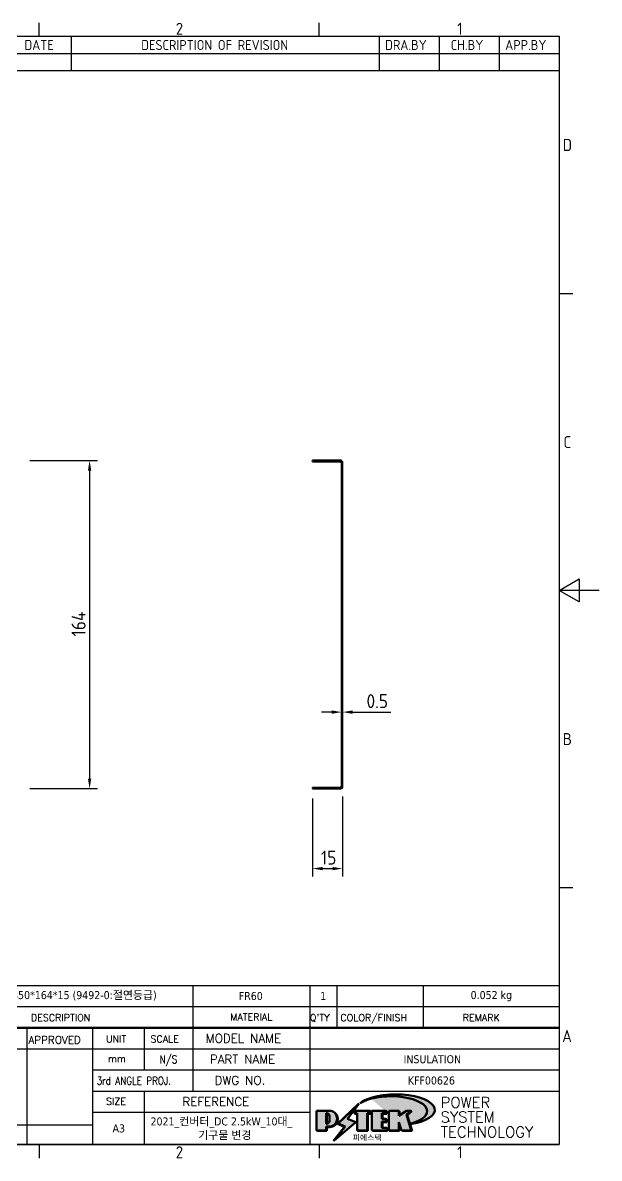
# Model space of a CAD drawing. Header units: millimetres. Extents: x 0 to 840, y 0 to 594.
# Drawn here: x 552 to 840, y 13 to 581 of the extents above; entities that cross this region are included whole.
import ezdxf
from ezdxf.enums import TextEntityAlignment as Align

# ---------------------------------------------------------------- set-up
doc = ezdxf.new("R2010")
doc.units = ezdxf.units.MM
doc.header["$LTSCALE"] = 2
doc.layers.get('0').update_dxf_attribs({"color": 3, "lineweight": 25})
for name, color, linetype, lineweight in [('가시적인 것(ISO)', 3, 'Continuous', 40), ('경계(ISO)', 7, 'Continuous', 25), ('기호(ISO)', 5, 'Continuous', 25), ('제목(ISO)', 5, 'Continuous', 50), ('치수(ISO)', 2, 'Continuous', 25), ('해치(ISO)', 7, 'Continuous', 18)]:
    doc.layers.add(name, color=color, linetype=linetype, lineweight=lineweight)
doc.styles.add('HAN_291', font='')
doc.styles.add('HAN_370', font='', dxfattribs={"width": 2})
doc.styles.add('ISO Proportiona M2B', font='isocp.shx')
doc.styles.add('RC_284', font='ROMANC.shx')
doc.styles.add('RC_287', font='ROMANC.shx')
doc.styles.add('RC_292', font='ROMANC.shx')
doc.styles.add('ROMANT_294', font='romant.shx')
doc.styles.add('문자 텍스트_M2B', font='isocp.shx')
doc.styles.add('치수 텍스트_PSTEK_POSCO', font='isocp.shx')
doc.styles.add('텍스트 스타일198', font='tahoma.ttf')
doc.styles.add('텍스트 스타일333', font='ROMANC.shx', dxfattribs={"width": 0.800000011920929})
doc.styles.get('HAN_291').set_extended_font_data('GulimChe')
doc.styles.get('HAN_370').set_extended_font_data('GulimChe')
doc.dimstyles.new('치수_PSTEK_POSCO', dxfattribs={"dimscale": 2, "dimtxt": 3.5, "dimasz": 2.5, "dimexe": 2, "dimexo": 2.5, "dimgap": 1, "dimtad": 1, "dimrnd": 1e-08, "dimdsep": 46, "dimtxsty": '치수 텍스트_PSTEK_POSCO', "dimcen": 0.09, "dimdle": 10, "dimclrd": 7, "dimclre": 7, "dimclrt": 2, "dimadec": 1, "dimazin": 2, "dimtfac": 1, "dimtmove": 0, "dimatfit": 3, "dimfxl": 0, "dimtolj": 1, "dimlwd": -1, "dimlwe": -1, "dimarcsym": 0})

# ---------------------------------------------------------------- blocks, each defined once
blk = doc.blocks.new('경계 Default Border')
at = {"layer": '경계(ISO)'}
for p, q in [((280, 287.0000076293945), (280, 290.4000091552734)), ((350, 287.0000076293945), (350, 290.4000091552734)), ((410, 222.7499961853027), (413.4000015258789, 222.7499961853027)), ((410, 74.25000190734863), (413.4000015258789, 74.25000190734863)), ((280, 10), (280, 6.599999666213989)), ((350, 10), (350, 6.599999666213989))]:
    blk.add_line(p, q, dxfattribs=at)
at = {"layer": '경계(ISO)', "flags": 128}
for points in [[(10, 10), (10, 287.0000076293945), (410, 287.0000076293945), (410, 10), (10, 10)], [(420, 148.5000038146973), (410, 148.5000038146973), (415, 151.3867473602295), (415, 145.6132507324219), (410, 148.5000038146973)]]:
    blk.add_lwpolyline(points, dxfattribs=at)
at = {"layer": '경계(ISO)', "color": 2, "char_height": 3.00000011920929, "attachment_point": 7, "style": '문자 텍스트_M2B'}
for s, insert in [('2', (314.127739416884, 287.3713945155963)), ('1', (384.4860661041481, 287.4)), ('D', (410.878270202895, 258.3463944559917)), ('C', (411.0445395201643, 184.0963944559917)), ('B', (410.878270202895, 109.8463944559917)), ('A', (410.7144008173592, 35.61784856929444)), ('2', (314.127739416884, 6.57139439638704)), ('1', (384.4860661041481, 6.59999988079071))]:
    blk.add_mtext(s, dxfattribs=dict(at, insert=insert))
blk = doc.blocks.new('제목 블록 PSTEK')
h = blk.add_hatch(color=1)
edge = h.paths.add_edge_path(flags=0)
edge.add_line((314.2242174273352, 19.60711530335299), (314.2242174273352, 17.00126995915134))
edge.add_line((314.2242174273352, 17.00126995915134), (314.3485873187598, 17.00126995915134))
edge.add_arc((314.3485873187598, 17.6527312952023), 0.6514613360509371, 270, 360)
edge.add_line((315.0000486548106, 17.6527312952023), (315.0000486548106, 18.95565396730211))
edge.add_arc((314.3485873187598, 18.95565396730212), 0.6514613360508712, 0, 90)
edge.add_line((314.3485873187598, 19.60711530335299), (314.2242174273352, 19.60711530335299))
edge = h.paths.add_edge_path()
edge.add_arc((314.9847713324306, 18.28938669179658), 1.969189947606664, 269.9999999999959, 450)
edge.add_line((314.9847713324306, 20.25857663940318), (311.7664314776902, 20.25857663940324))
edge.add_line((311.7664314776902, 20.25857663940324), (311.7664314776902, 15.3430047401139))
edge.add_line((311.7664314776902, 15.3430047401139), (314.2242174273352, 15.3430047401139))
edge.add_line((314.2242174273352, 15.3430047401139), (314.2242174273352, 16.32019674418991))
edge.add_line((314.2242174273352, 16.32019674418991), (314.9847713324307, 16.32019674418991))
for color, points in [(252, [(317.2195697678507, 17.0593801673321), (322.0326348870767, 21.62682475217465), (322.2781991042243, 21.94392121864296), (317.0471853425802, 16.97985676345368), (318.7512090904202, 16.1899260703855), (316.0018030350395, 12.71868385740789), (316.3356552234328, 13.00206718743325), (318.9235935156908, 16.2694494742633)]), (5, [(321.6183518841322, 17.4193704504104), (319.5281351041078, 18.24969419629727), (322.4505835294948, 22.02344462252142), (317.2195697678507, 17.0593801673321), (318.9235935156908, 16.2694494742633), (316.1741874603099, 12.79820726128571)]), (1, [(324.4839107253602, 19.60711530335299), (325.2419748254881, 19.60711530335299), (325.2419748254881, 20.25857663940324), (321.2266040451076, 20.25857663940324), (321.2266040451076, 19.60711530335299), (321.9846681452406, 19.60711530335299), (321.9846681452406, 15.3430047401139), (324.4839107253602, 15.3430047401139)]), (252, [(324.6615819988275, 19.45905590879572), (325.4196460989604, 19.45905590879572), (325.4196460989604, 20.11051724484596), (325.2419748254881, 20.11051724484596), (325.2419748254881, 19.60711530335299), (324.4839107253602, 19.60711530335299), (324.4839107253602, 15.3430047401139), (322.1623394187076, 15.3430047401139), (322.1623394187076, 15.19494534555726), (324.6615819988275, 15.19494534555726)]), (1, [(329.2277337269622, 20.25857663940324), (325.65654113025, 20.25857663940324), (325.65654113025, 15.3430047401139), (329.3580259941756, 15.3430047401139), (329.3580259941756, 15.9944660761648), (328.1137701654877, 15.9944660761648), (328.1137701654877, 17.56360607323003), (329.2277337269622, 17.56360607323003), (329.2277337269622, 18.25543873810179), (328.1137701654877, 18.25543873810179), (328.1137701654877, 19.60711530335299), (329.2277337269622, 19.60711530335299)]), (252, [(328.2914414389548, 19.45905590879572), (329.4054050004294, 19.45905590879572), (329.4054050004294, 20.11051724484596), (329.2277337269622, 20.11051724484596), (329.2277337269622, 19.60711530335299), (328.1137701654877, 19.60711530335299), (328.1137701654877, 18.25543873810179), (328.2914414389548, 18.25543873810179)]), (1, [(332.3312149849806, 20.25857663940324), (329.8592894925411, 20.25857663940324), (329.8592894925411, 15.3430047401139), (332.3312149849806, 15.3430047401139), (332.3312149849806, 17.4318630164523), (333.0701931098801, 15.3430047401139), (335.4855464857051, 15.3430047401139), (334.2514536401189, 19.30614745124769), (335.4379594596742, 20.25857663940324), (334.3071782107978, 20.25857663940324), (332.3312149849806, 18.99741471888304)]), (252, [(332.5088862584528, 20.1105172448466), (332.3312149849806, 20.1105172448466), (332.3312149849806, 18.99741471888368), (332.5088862584528, 19.11081371413894)]), (252, [(335.6156307331414, 20.11051724484596), (335.2535118015555, 20.11051724484596), (334.2514536401189, 19.30614745124769), (335.4855464857051, 15.3430047401139), (333.1954852176545, 15.3430047401139), (333.2478643833523, 15.19494534555726), (335.6632177591723, 15.19494534555726), (334.4291249135862, 19.15808805669106)]), (252, [(321.9846681452406, 19.60711530335299), (321.4042753185749, 19.60711530335299), (321.4042753185749, 19.45905590879572), (321.9846681452406, 19.45905590879572)]), (252, [(328.2914414389548, 17.41554667867274), (329.4054050004294, 17.41554667867274), (329.4054050004294, 18.10737934354514), (329.2277337269622, 18.10737934354514), (329.2277337269622, 17.56360607323003), (328.1137701654877, 17.56360607323003), (328.1137701654877, 15.9944660761648), (328.2914414389548, 15.9944660761648)]), (252, [(332.5088862584528, 16.92964231796647), (332.3312149849806, 17.43186301645164), (332.3312149849806, 15.3430047401139), (330.0369607660135, 15.3430047401139), (330.0369607660135, 15.19494534555726), (332.5088862584528, 15.19494534555726)]), (252, [(329.5356972676428, 15.8464066816075), (329.3580259941756, 15.8464066816075), (329.3580259941756, 15.3430047401139), (325.8342124037171, 15.3430047401139), (325.8342124037171, 15.19494534555726), (329.5356972676428, 15.19494534555726)])]:
    blk.add_hatch(color=color).paths.add_polyline_path(points)
h = blk.add_hatch(color=252)
edge = h.paths.add_edge_path()
edge.add_arc((314.9847713324309, 18.28938669179657), 1.969189947606666, 270, 406.8278729790604)
edge.add_arc((315.1624426058984, 18.1413272972396), 1.969189947606962, -90, 53.560984836317004, ccw=False)
edge.add_line((315.1624426058984, 16.17213734963263), (314.4018887008024, 16.17213734963263))
edge.add_line((314.4018887008024, 16.17213734963263), (314.4018887008024, 15.19494534555726))
edge.add_line((314.4018887008024, 15.19494534555726), (311.9441027511573, 15.19494534555726))
edge.add_line((311.9441027511573, 15.19494534555726), (311.9441027511573, 15.3430047401139))
edge.add_line((311.9441027511573, 15.3430047401139), (314.2242174273352, 15.3430047401139))
edge.add_line((314.2242174273352, 15.3430047401139), (314.2242174273352, 16.32019674418991))
edge.add_line((314.2242174273352, 16.32019674418991), (314.9847713324309, 16.32019674418991))
h = blk.add_hatch(color=252)
edge = h.paths.add_edge_path()
edge.add_line((314.4018887008024, 19.45905590879572), (314.5262585922315, 19.45905590879572))
edge.add_arc((314.5262585922314, 18.80759457274939), 0.6514613360463194, 60.4189348879147, 90.00000000000318, ccw=False)
edge.add_arc((314.3485873187602, 18.95565396730057), 0.6514613360524251, 39.96992292766206, 90.00000000009999)
edge.add_line((314.3485873187591, 19.60711530335307), (314.2242174273352, 19.60711530335298))
edge.add_line((314.2242174273352, 19.60711530335299), (314.2242174273352, 17.00126995915134))
edge.add_line((314.2242174273352, 17.00126995915134), (314.3485873187591, 17.00126995915134))
edge.add_arc((314.3485873187568, 17.652731295233), 0.6514613360816299, 270.0000000002, 274.6930825552478)
edge.add_line((314.4018887008024, 17.0034541317032), (314.4018887008024, 19.45905590879572))
at = {"layer": '해치(ISO)', "true_color": 0x27d1fc}
h = blk.add_hatch(color=140, dxfattribs=at)
edge = h.paths.add_edge_path()
edge.add_ellipse((330.3660919371412, 20.15576403068321), major_axis=(9.100907360794343, 0), ratio=0.4069904968023172, start_angle=301.3098473703837, end_angle=507.7436900681698)
edge.add_ellipse((331.5340919371412, 20.4634168429492), major_axis=(-9.82350664112931, 0), ratio=0.3942600559756514, start_angle=111.51207141178469, end_angle=334.47025347086895, ccw=False)
edge.add_line((335.1363447531188, 16.8601935978785), (335.0955236905705, 16.99119398620872))
at = {"color": 180}
for p, q in [((182.475792979055, 11.79100474011392), (182.4757929790549, 51.56524660363496)), ((182.4757929790549, 51.56524660363496), (372.4757929537551, 51.56524660363496)), ((189.2651435055721, 51.56524660363496), (189.2651435055722, 41.00524660363494)), ((215.2152739891528, 41.00524660363494), (215.2152739891528, 51.56524660363496)), ((280.8758854511282, 51.56524660363496), (280.8758854511282, 41.00524660363494)), ((310.0881549537552, 51.56524660363496), (310.0881549537553, 41.00524660363494)), ((316.9044520275131, 51.56524660363496), (316.9044520275127, 41.00524660363494)), ((338.4566026226726, 51.56524660363496), (338.4566026226727, 41.00524660363494)), ((372.4757929537551, 51.56524660363496), (372.4757929537551, 11.79100474011389)), ((182.475792979055, 46.2852466036349), (372.4757929537551, 46.28524660363492)), ((182.475792979055, 41.00524660363493), (206.451475290024, 41.00524660363493)), ((222.9401812389276, 11.79100474011392), (222.9401812389276, 41.00524660363494)), ((239.4288871878316, 11.79100474011392), (239.4288871878316, 41.00524660363494)), ((255.9175931367356, 11.79100474011392), (255.9175931367356, 41.00524660363494)), ((268.6918866058747, 41.00524660363494), (268.6918866058747, 30.44524660363498)), ((280.8758854511282, 41.00524660363494), (280.8758854511282, 25.16524660363502)), ((310.088154953755, 41.00524660363494), (310.088154953755, 11.79100474011392)), ((182.475792979055, 35.72524660363497), (206.451475290024, 35.72524660363497)), ((198.8621818849491, 12.02524660363491), (198.8621818849491, 35.72524660363497)), ((206.451475290024, 35.72524660363497), (372.4757929537551, 35.72524660363497)), ((182.475792979055, 31.77524660363492), (206.451475290024, 31.77524660363492)), ((255.917593136736, 30.44524660363498), (372.4757929537552, 30.44524660363501)), ((182.475792979055, 27.82524660363487), (206.451475290024, 27.82524660363487)), ((182.475792979055, 23.87524660363505), (206.451475290024, 23.87524660363505)), ((255.9175931367359, 25.16524660363502), (372.4757929537552, 25.165246603635)), ((268.6918866058744, 25.16524660363502), (268.6918866058744, 11.79100474011392)), ((182.475792979055, 19.92524660363478), (206.451475290024, 19.92524660363478)), ((255.9175931367359, 19.88524660363481), (310.0881549537553, 19.88524660363481)), ((182.475792979055, 15.97524660363496), (206.451475290024, 15.97524660363496)), ((206.451475290024, 16.74100474011396), (255.9175931367359, 16.74100474011396)), ((182.475792979055, 11.79100474011392), (372.4757929537551, 11.79100474011389))]:
    blk.add_line(p, q, dxfattribs=at)
at = {"color": 7, "lineweight": 50}
for p, q in [((206.4514752900237, 11.79100474011392), (206.4514752900237, 41.00524660363494)), ((206.451475290024, 41.00524660363494), (372.4757929537551, 41.00524660363496))]:
    blk.add_line(p, q, dxfattribs=at)
at = {"color": 7}
for p, q in [((311.7664314776902, 20.25900474011391), (311.7664314776902, 15.34300474011391)), ((314.9847713324309, 20.25857663940324), (311.7664314776902, 20.25857663940324)), ((314.9847713324309, 20.25857663940324), (311.7664314776902, 20.25857663940324)), ((311.7664314776902, 20.25857663940324), (311.7664314776902, 15.3430047401139)), ((322.2781991042243, 21.94392121864296), (317.0471853425802, 16.97985676345368)), ((322.4505835294948, 22.02344462252142), (317.2195697678507, 17.0593801673321)), ((317.2195697678507, 17.0593801673321), (322.0326348870767, 21.62682475217465)), ((319.5281351041078, 18.24969419629727), (322.4505835294948, 22.02344462252142)), ((325.2419748254881, 20.25857663940324), (321.2266040451076, 20.25857663940324)), ((321.2266040451076, 20.25857663940324), (321.2266040451076, 19.60711530335299)), ((325.2419748254881, 20.25857663940324), (321.2266040451076, 20.25857663940324)), ((321.2266040451076, 20.25857663940324), (321.2266040451076, 19.60711530335299)), ((322.0326348870767, 21.62682475217465), (322.2781991042243, 21.94392121864296)), ((325.2419748254881, 19.60711530335299), (325.2419748254881, 20.25857663940324)), ((325.2419748254881, 19.60711530335299), (325.2419748254881, 20.25857663940324)), ((325.4196460989604, 20.11051724484596), (325.2419748254881, 20.11051724484596)), ((325.2419748254881, 20.11051724484596), (325.2419748254881, 19.60711530335299)), ((325.4196460989604, 19.45905590879572), (325.4196460989604, 20.11051724484596)), ((329.2277337269622, 20.25857663940324), (325.65654113025, 20.25857663940324)), ((325.65654113025, 20.25857663940324), (325.65654113025, 15.3430047401139)), ((325.65654113025, 20.25857663940324), (325.65654113025, 15.3430047401139)), ((329.2277337269622, 20.25857663940324), (325.65654113025, 20.25857663940324)), ((329.2277337269622, 19.60711530335299), (329.2277337269622, 20.25857663940324)), ((329.2277337269622, 19.60711530335299), (329.2277337269622, 20.25857663940324)), ((329.4054050004294, 20.11051724484596), (329.2277337269622, 20.11051724484596)), ((329.2277337269622, 20.11051724484596), (329.2277337269622, 19.60711530335299)), ((329.4054050004294, 19.45905590879572), (329.4054050004294, 20.11051724484596)), ((332.3312149849806, 20.25857663940324), (329.8592894925411, 20.25857663940324)), ((329.8592894925411, 20.25857663940324), (329.8592894925411, 15.3430047401139)), ((329.8592894925411, 20.25857663940324), (329.8592894925411, 15.3430047401139)), ((332.3312149849806, 20.25857663940324), (329.8592894925411, 20.25857663940324)), ((334.3071782107978, 20.25857663940324), (332.3312149849806, 18.99741471888304)), ((332.3312149849806, 18.99741471888304), (332.3312149849806, 20.25857663940324)), ((334.3071782107978, 20.25857663940324), (332.3312149849806, 18.99741471888304)), ((332.3312149849806, 18.99741471888304), (332.3312149849806, 20.25857663940324)), ((332.5088862584528, 20.1105172448466), (332.3312149849806, 20.1105172448466)), ((332.3312149849806, 20.1105172448466), (332.3312149849806, 18.99741471888368)), ((332.5088862584528, 19.11081371413894), (332.5088862584528, 20.1105172448466)), ((334.2514536401189, 19.30614745124769), (335.4379594596742, 20.25857663940324)), ((334.2514536401189, 19.30614745124769), (335.4379594596742, 20.25857663940324)), ((335.2535118015555, 20.11051724484596), (334.2514536401189, 19.30614745124769)), ((335.4379594596742, 20.25857663940324), (334.3071782107978, 20.25857663940324)), ((335.4379594596742, 20.25857663940324), (334.3071782107978, 20.25857663940324)), ((334.4291249135862, 19.15808805669104), (335.6156307331414, 20.11051724484596)), ((335.6156307331414, 20.11051724484596), (335.2535118015555, 20.11051724484596)), ((314.2242174273352, 17.00126995915134), (314.2242174273352, 19.60711530335299)), ((314.2242174273352, 19.60711530335299), (314.3485873187591, 19.60711530335299)), ((314.3485873187591, 19.60711530335299), (314.2242174273352, 19.60711530335299)), ((314.2242174273352, 19.60711530335299), (314.2242174273352, 17.00126995915134)), ((314.2242174273352, 17.00126995915134), (314.2242174273352, 19.60711530335299)), ((314.2242174273352, 19.60711530335299), (314.3485873187591, 19.60711530335299)), ((314.4018887008024, 19.45905590879572), (314.5262585922314, 19.45905590879572)), ((314.4018887008024, 17.0034541317032), (314.4018887008024, 19.45905590879572)), ((315.0000486548106, 18.95565396730275), (315.0000486548106, 17.65273129520161)), ((315.0000486548106, 18.95565396730275), (315.0000486548106, 17.65273129520161)), ((316.1741874603099, 12.79820726128571), (321.6183518841322, 17.4193704504104)), ((318.9235935156908, 16.2694494742633), (317.2195697678507, 17.0593801673321)), ((317.2195697678507, 17.0593801673321), (318.9235935156908, 16.2694494742633)), ((321.6183518841322, 17.4193704504104), (319.5281351041078, 18.24969419629727)), ((321.2266040451076, 19.60711530335299), (321.9846681452406, 19.60711530335299)), ((321.2266040451076, 19.60711530335299), (321.9846681452406, 19.60711530335299)), ((321.4042753185749, 19.60711530335299), (321.4042753185749, 19.45905590879572)), ((321.9846681452406, 19.60711530335299), (321.4042753185749, 19.60711530335299)), ((321.4042753185749, 19.45905590879572), (321.9846681452406, 19.45905590879572)), ((321.9846681452406, 19.60711530335299), (321.9846681452406, 15.3430047401139)), ((321.9846681452406, 19.45905590879572), (321.9846681452406, 19.60711530335299)), ((321.9846681452406, 19.60711530335299), (321.9846681452406, 15.3430047401139)), ((324.4839107253602, 19.60711530335299), (325.2419748254881, 19.60711530335299)), ((324.4839107253602, 15.3430047401139), (324.4839107253602, 19.60711530335299)), ((325.2419748254881, 19.60711530335299), (324.4839107253602, 19.60711530335299)), ((324.4839107253602, 19.60711530335299), (324.4839107253602, 15.3430047401139)), ((324.4839107253602, 19.60711530335299), (325.2419748254881, 19.60711530335299)), ((324.4839107253602, 15.3430047401139), (324.4839107253602, 19.60711530335299)), ((324.6615819988275, 19.45905590879572), (325.4196460989604, 19.45905590879572)), ((324.6615819988275, 15.19494534555726), (324.6615819988275, 19.45905590879572)), ((328.1137701654877, 18.25543873810179), (328.1137701654877, 19.60711530335299)), ((328.1137701654877, 19.60711530335299), (329.2277337269622, 19.60711530335299)), ((329.2277337269622, 19.60711530335299), (328.1137701654877, 19.60711530335299)), ((328.1137701654877, 19.60711530335299), (328.1137701654877, 18.25543873810179)), ((328.1137701654877, 18.25543873810179), (328.1137701654877, 19.60711530335299)), ((328.1137701654877, 19.60711530335299), (329.2277337269622, 19.60711530335299)), ((329.2277337269622, 18.25543873810179), (328.1137701654877, 18.25543873810179)), ((328.1137701654877, 18.25543873810179), (328.2914414389548, 18.25543873810179)), ((329.2277337269622, 18.25543873810179), (328.1137701654877, 18.25543873810179)), ((328.1137701654877, 17.56360607323003), (329.2277337269622, 17.56360607323003)), ((328.1137701654877, 15.9944660761648), (328.1137701654877, 17.56360607323003)), ((329.2277337269622, 17.56360607323003), (328.1137701654877, 17.56360607323003)), ((328.1137701654877, 17.56360607323003), (328.1137701654877, 15.9944660761648)), ((328.1137701654877, 17.56360607323003), (329.2277337269622, 17.56360607323003)), ((328.1137701654877, 15.9944660761648), (328.1137701654877, 17.56360607323003)), ((328.2914414389548, 18.25543873810179), (328.2914414389548, 19.45905590879572)), ((328.2914414389548, 19.45905590879572), (329.4054050004294, 19.45905590879572)), ((328.2914414389548, 15.9944660761648), (328.2914414389548, 17.41554667867274)), ((328.2914414389548, 17.41554667867274), (329.4054050004294, 17.41554667867274)), ((329.2277337269622, 17.56360607323003), (329.2277337269622, 18.25543873810179)), ((329.2277337269622, 17.56360607323003), (329.2277337269622, 18.25543873810179)), ((329.4054050004294, 18.10737934354514), (329.2277337269622, 18.10737934354514)), ((329.2277337269622, 18.10737934354514), (329.2277337269622, 17.56360607323003)), ((329.4054050004294, 17.41554667867274), (329.4054050004294, 18.10737934354514)), ((332.3312149849806, 18.99741471888368), (332.5088862584528, 19.11081371413894)), ((332.3312149849806, 17.4318630164523), (333.0701931098801, 15.3430047401139)), ((332.3312149849806, 15.3430047401139), (332.3312149849806, 17.4318630164523)), ((332.5088862584528, 16.92964231796647), (332.3312149849806, 17.43186301645164)), ((332.3312149849806, 17.43186301645164), (332.3312149849806, 15.3430047401139)), ((332.3312149849806, 17.4318630164523), (333.0701931098801, 15.3430047401139)), ((332.3312149849806, 15.3430047401139), (332.3312149849806, 17.4318630164523)), ((335.4855464857051, 15.3430047401139), (334.2514536401189, 19.30614745124769)), ((334.2514536401189, 19.30614745124769), (335.4855464857051, 15.3430047401139)), ((335.4855464857051, 15.3430047401139), (334.2514536401189, 19.30614745124769)), ((335.6632177591723, 15.19494534555726), (334.4291249135862, 19.15808805669104)), ((345.0447381189468, 17.50375595811051), (344.9867755289346, 17.689895936919)), ((311.7664314776902, 15.3430047401139), (314.2242174273352, 15.3430047401139)), ((311.7664314776902, 15.3430047401139), (314.2242174273352, 15.3430047401139)), ((314.2242174273352, 15.3430047401139), (311.9441027511573, 15.3430047401139)), ((311.9441027511573, 15.3430047401139), (311.9441027511573, 15.19494534555726)), ((311.9441027511573, 15.19494534555726), (314.4018887008024, 15.19494534555726)), ((314.3485873187591, 17.00126995915134), (314.2242174273352, 17.00126995915134)), ((314.2242174273352, 17.00126995915134), (314.3485873187591, 17.00126995915134)), ((314.3485873187591, 17.00126995915134), (314.2242174273352, 17.00126995915134)), ((314.2242174273352, 16.32019674418991), (314.9847713324309, 16.32019674418991)), ((314.2242174273352, 15.3430047401139), (314.2242174273352, 16.32019674418991)), ((314.9847713324309, 16.32019674418991), (314.2242174273352, 16.32019674418991)), ((314.2242174273352, 16.32019674418991), (314.2242174273352, 15.3430047401139)), ((314.2242174273352, 16.32019674418991), (314.9847713324309, 16.32019674418991)), ((314.2242174273352, 15.3430047401139), (314.2242174273352, 16.32019674418991)), ((314.4018887008024, 16.17213734963263), (315.162442605898, 16.17213734963263)), ((314.4018887008024, 15.19494534555726), (314.4018887008024, 16.17213734963263)), ((318.7512090904202, 16.1899260703855), (316.0018030350395, 12.71868385740789)), ((318.9235935156908, 16.2694494742633), (316.1741874603099, 12.79820726128571)), ((316.3356552234328, 13.00206718743325), (318.9235935156908, 16.2694494742633)), ((317.0471853425802, 16.97985676345368), (318.7512090904202, 16.1899260703855)), ((321.9846681452406, 15.3430047401139), (324.4839107253602, 15.3430047401139)), ((321.9846681452406, 15.3430047401139), (324.4839107253602, 15.3430047401139)), ((324.4839107253602, 15.3430047401139), (322.1623394187076, 15.3430047401139)), ((322.1623394187076, 15.3430047401139), (322.1623394187076, 15.19494534555726)), ((322.1623394187076, 15.19494534555726), (324.6615819988275, 15.19494534555726)), ((325.65654113025, 15.3430047401139), (329.3580259941756, 15.3430047401139)), ((325.65654113025, 15.3430047401139), (329.3580259941756, 15.3430047401139)), ((329.3580259941756, 15.3430047401139), (325.8342124037171, 15.3430047401139)), ((325.8342124037171, 15.3430047401139), (325.8342124037171, 15.19494534555726)), ((325.8342124037171, 15.19494534555726), (329.5356972676428, 15.19494534555726)), ((329.3580259941756, 15.9944660761648), (328.1137701654877, 15.9944660761648)), ((328.1137701654877, 15.9944660761648), (328.2914414389548, 15.9944660761648)), ((329.3580259941756, 15.9944660761648), (328.1137701654877, 15.9944660761648)), ((329.3580259941756, 15.3430047401139), (329.3580259941756, 15.9944660761648)), ((329.3580259941756, 15.3430047401139), (329.3580259941756, 15.9944660761648)), ((329.5356972676428, 15.8464066816075), (329.3580259941756, 15.8464066816075)), ((329.3580259941756, 15.8464066816075), (329.3580259941756, 15.3430047401139)), ((329.5356972676428, 15.19494534555726), (329.5356972676428, 15.8464066816075)), ((329.8592894925411, 15.3430047401139), (332.3312149849806, 15.3430047401139)), ((329.8592894925411, 15.3430047401139), (332.3312149849806, 15.3430047401139)), ((332.3312149849806, 15.3430047401139), (330.0369607660135, 15.3430047401139)), ((330.0369607660135, 15.3430047401139), (330.0369607660135, 15.19494534555726)), ((330.0369607660135, 15.19494534555726), (332.5088862584528, 15.19494534555726)), ((332.5088862584528, 15.19494534555726), (332.5088862584528, 16.92964231796647)), ((333.0701931098801, 15.3430047401139), (335.4855464857051, 15.3430047401139)), ((333.0701931098801, 15.3430047401139), (335.4855464857051, 15.3430047401139)), ((335.4855464857051, 15.3430047401139), (333.1954852176545, 15.3430047401139)), ((333.1954852176545, 15.3430047401139), (333.2478643833523, 15.19494534555726)), ((333.2478643833523, 15.19494534555726), (335.6632177591723, 15.19494534555726)), ((316.0018030350395, 12.71868385740789), (316.3356552234328, 13.00206718743325))]:
    blk.add_line(p, q, dxfattribs=at)
at = {"color": 1}
for p, q in [((314.9847713324309, 20.25857663940324), (311.7664314776902, 20.25857663940324)), ((311.7664314776902, 20.25857663940324), (311.7664314776902, 15.3430047401139)), ((325.2419748254881, 20.25857663940324), (321.2266040451076, 20.25857663940324)), ((321.2266040451076, 20.25857663940324), (321.2266040451076, 19.60711530335299)), ((325.2419748254881, 19.60711530335299), (325.2419748254881, 20.25857663940324)), ((329.2277337269622, 20.25857663940324), (325.65654113025, 20.25857663940324)), ((325.65654113025, 20.25857663940324), (325.65654113025, 15.3430047401139)), ((329.2277337269622, 19.60711530335299), (329.2277337269622, 20.25857663940324)), ((332.3312149849806, 20.25857663940324), (329.8592894925411, 20.25857663940324)), ((329.8592894925411, 20.25857663940324), (329.8592894925411, 15.3430047401139)), ((334.3071782107978, 20.25857663940324), (332.3312149849806, 18.99741471888304)), ((332.3312149849806, 18.99741471888304), (332.3312149849806, 20.25857663940324)), ((334.2514536401189, 19.30614745124769), (335.4379594596742, 20.25857663940324)), ((335.4379594596742, 20.25857663940324), (334.3071782107978, 20.25857663940324)), ((314.2242174273352, 17.00126995915134), (314.2242174273352, 19.60711530335299)), ((314.2242174273352, 19.60711530335299), (314.3485873187591, 19.60711530335299)), ((315.0000486548106, 18.95565396730275), (315.0000486548106, 17.65273129520161)), ((321.2266040451076, 19.60711530335299), (321.9846681452406, 19.60711530335299)), ((321.9846681452406, 19.60711530335299), (321.9846681452406, 15.3430047401139)), ((324.4839107253602, 19.60711530335299), (325.2419748254881, 19.60711530335299)), ((324.4839107253602, 15.3430047401139), (324.4839107253602, 19.60711530335299)), ((328.1137701654877, 18.25543873810179), (328.1137701654877, 19.60711530335299)), ((328.1137701654877, 19.60711530335299), (329.2277337269622, 19.60711530335299)), ((329.2277337269622, 18.25543873810179), (328.1137701654877, 18.25543873810179)), ((328.1137701654877, 17.56360607323003), (329.2277337269622, 17.56360607323003)), ((328.1137701654877, 15.9944660761648), (328.1137701654877, 17.56360607323003)), ((329.2277337269622, 17.56360607323003), (329.2277337269622, 18.25543873810179)), ((332.3312149849806, 17.4318630164523), (333.0701931098801, 15.3430047401139)), ((332.3312149849806, 15.3430047401139), (332.3312149849806, 17.4318630164523)), ((335.4855464857051, 15.3430047401139), (334.2514536401189, 19.30614745124769)), ((311.7664314776902, 15.3430047401139), (314.2242174273352, 15.3430047401139)), ((314.3485873187591, 17.00126995915134), (314.2242174273352, 17.00126995915134)), ((314.2242174273352, 16.32019674418991), (314.9847713324309, 16.32019674418991)), ((314.2242174273352, 15.3430047401139), (314.2242174273352, 16.32019674418991)), ((321.9846681452406, 15.3430047401139), (324.4839107253602, 15.3430047401139)), ((325.65654113025, 15.3430047401139), (329.3580259941756, 15.3430047401139)), ((329.3580259941756, 15.9944660761648), (328.1137701654877, 15.9944660761648)), ((329.3580259941756, 15.3430047401139), (329.3580259941756, 15.9944660761648)), ((329.8592894925411, 15.3430047401139), (332.3312149849806, 15.3430047401139)), ((333.0701931098801, 15.3430047401139), (335.4855464857051, 15.3430047401139))]:
    blk.add_line(p, q, dxfattribs=at)
at = {"color": 5}
for p, q in [((322.4505835294948, 22.02344462252142), (317.2195697678507, 17.0593801673321)), ((319.5281351041078, 18.24969419629727), (322.4505835294948, 22.02344462252142)), ((316.1741874603099, 12.79820726128571), (321.6183518841322, 17.4193704504104)), ((317.2195697678507, 17.0593801673321), (318.9235935156908, 16.2694494742633)), ((321.6183518841322, 17.4193704504104), (319.5281351041078, 18.24969419629727)), ((318.9235935156908, 16.2694494742633), (316.1741874603099, 12.79820726128571))]:
    blk.add_line(p, q, dxfattribs=at)
at = {"color": 7}
for centre, radius, start, end in [((314.9847713324309, 18.28938669179658), 1.969189947606665, 270, 90), ((314.9847713324309, 18.28938669179658), 1.969189947606665, 270, 90), ((314.3485873187598, 18.95565396730211), 0.6514613360508712, 0, 90), ((314.3485873187602, 18.95565396730057), 0.6514613360524251, 39.96992292766117, 90), ((314.3485873187598, 18.95565396730212), 0.6514613360508712, 0, 90), ((314.3485873187597, 17.65273129520228), 0.6514613360509381, 270, 0), ((314.3485873187598, 17.6527312952023), 0.6514613360509381, 270, 0), ((314.5262585922314, 18.80759457274939), 0.6514613360463193, 60.41893488791137, 90), ((314.9847713324307, 18.2893866917965), 1.969189947606594, 270, 46.82787297909833), ((315.1624426058984, 18.1413272972396), 1.969189947606961, 270, 53.56098483636067), ((314.3485873187568, 17.652731295233), 0.6514613360816299, 270, 274.6930825552478)]:
    blk.add_arc(centre, radius, start, end, dxfattribs=at)
at = {"color": 1}
for centre, radius, start, end in [((314.9847713324309, 18.28938669179657), 1.969189947606665, 270, 90), ((314.3485873187598, 18.95565396730211), 0.6514613360508712, 0, 90), ((314.3485873187598, 17.6527312952023), 0.6514613360509381, 270, 0)]:
    blk.add_arc(centre, radius, start, end, dxfattribs=at)
at = {"layer": '제목(ISO)', "lineweight": 18}
blk.add_line((182.475792979055, 35.72500474011393), (182.475792979055, 11.79100474011392), dxfattribs=at)
at = {"layer": '제목(ISO)'}
for p, q in [((314.9847713324306, 20.25857663940324), (311.7664314776902, 20.25857663940324)), ((311.7664314776902, 20.25857663940324), (311.7664314776902, 15.3430047401139)), ((322.2781991042243, 21.94392121864296), (317.0471853425802, 16.97985676345368)), ((322.4505835294948, 22.02344462252142), (317.2195697678507, 17.0593801673321)), ((317.2195697678507, 17.0593801673321), (322.0326348870767, 21.62682475217465)), ((319.5281351041078, 18.24969419629727), (322.4505835294948, 22.02344462252142)), ((325.2419748254881, 20.25857663940324), (321.2266040451076, 20.25857663940324)), ((321.2266040451076, 20.25857663940324), (321.2266040451076, 19.60711530335299)), ((322.0326348870767, 21.62682475217465), (322.2781991042243, 21.94392121864296)), ((325.2419748254881, 19.60711530335299), (325.2419748254881, 20.25857663940324)), ((325.4196460989604, 20.11051724484596), (325.2419748254881, 20.11051724484596)), ((325.2419748254881, 20.11051724484596), (325.2419748254881, 19.60711530335299)), ((325.4196460989604, 19.45905590879572), (325.4196460989604, 20.11051724484596)), ((329.2277337269622, 20.25857663940324), (325.65654113025, 20.25857663940324)), ((325.65654113025, 20.25857663940324), (325.65654113025, 15.3430047401139)), ((329.2277337269622, 19.60711530335299), (329.2277337269622, 20.25857663940324)), ((329.4054050004294, 20.11051724484596), (329.2277337269622, 20.11051724484596)), ((329.2277337269622, 20.11051724484596), (329.2277337269622, 19.60711530335299)), ((329.4054050004294, 19.45905590879572), (329.4054050004294, 20.11051724484596)), ((332.3312149849806, 20.25857663940324), (329.8592894925411, 20.25857663940324)), ((329.8592894925411, 20.25857663940324), (329.8592894925411, 15.3430047401139)), ((334.3071782107978, 20.25857663940324), (332.3312149849806, 18.99741471888304)), ((332.3312149849806, 18.99741471888304), (332.3312149849806, 20.25857663940324)), ((332.5088862584528, 20.1105172448466), (332.3312149849806, 20.1105172448466)), ((332.3312149849806, 20.1105172448466), (332.3312149849806, 18.99741471888368)), ((332.5088862584528, 19.11081371413894), (332.5088862584528, 20.1105172448466)), ((334.2514536401189, 19.30614745124769), (335.4379594596742, 20.25857663940324)), ((335.2535118015555, 20.11051724484596), (334.2514536401189, 19.30614745124769)), ((335.4379594596742, 20.25857663940324), (334.3071782107978, 20.25857663940324)), ((334.4291249135862, 19.15808805669106), (335.6156307331414, 20.11051724484596)), ((335.6156307331414, 20.11051724484596), (335.2535118015555, 20.11051724484596)), ((314.2242174273352, 17.00126995915134), (314.2242174273352, 19.60711530335299)), ((314.2242174273352, 19.60711530335299), (314.3485873187598, 19.60711530335299)), ((314.3485873187591, 19.60711530335299), (314.2242174273352, 19.60711530335299)), ((314.2242174273352, 19.60711530335299), (314.2242174273352, 17.00126995915134)), ((314.4018887008024, 19.45905590879572), (314.5262585922314, 19.45905590879572)), ((314.4018887008024, 17.0034541317032), (314.4018887008024, 19.45905590879572)), ((315.0000486548106, 18.95565396730211), (315.0000486548106, 17.6527312952023)), ((316.1741874603099, 12.79820726128571), (321.6183518841322, 17.4193704504104)), ((317.2195697678507, 17.0593801673321), (318.9235935156908, 16.2694494742633)), ((318.9235935156908, 16.2694494742633), (317.2195697678507, 17.0593801673321)), ((321.6183518841322, 17.4193704504104), (319.5281351041078, 18.24969419629727)), ((321.2266040451076, 19.60711530335299), (321.9846681452406, 19.60711530335299)), ((321.9846681452406, 19.60711530335299), (321.4042753185749, 19.60711530335299)), ((321.4042753185749, 19.60711530335299), (321.4042753185749, 19.45905590879572)), ((321.4042753185749, 19.45905590879572), (321.9846681452406, 19.45905590879572)), ((321.9846681452406, 19.60711530335299), (321.9846681452406, 15.3430047401139)), ((321.9846681452406, 19.45905590879572), (321.9846681452406, 19.60711530335299)), ((324.4839107253602, 19.60711530335299), (325.2419748254881, 19.60711530335299)), ((324.4839107253602, 15.3430047401139), (324.4839107253602, 19.60711530335299)), ((325.2419748254881, 19.60711530335299), (324.4839107253602, 19.60711530335299)), ((324.4839107253602, 19.60711530335299), (324.4839107253602, 15.3430047401139)), ((324.6615819988275, 19.45905590879572), (325.4196460989604, 19.45905590879572)), ((324.6615819988275, 15.19494534555726), (324.6615819988275, 19.45905590879572)), ((328.1137701654877, 18.25543873810179), (328.1137701654877, 19.60711530335299)), ((328.1137701654877, 19.60711530335299), (329.2277337269622, 19.60711530335299)), ((329.2277337269622, 19.60711530335299), (328.1137701654877, 19.60711530335299)), ((328.1137701654877, 19.60711530335299), (328.1137701654877, 18.25543873810179)), ((329.2277337269622, 18.25543873810179), (328.1137701654877, 18.25543873810179)), ((328.1137701654877, 18.25543873810179), (328.2914414389548, 18.25543873810179)), ((328.1137701654877, 15.9944660761648), (328.1137701654877, 17.56360607323003)), ((328.1137701654877, 17.56360607323003), (329.2277337269622, 17.56360607323003)), ((329.2277337269622, 17.56360607323003), (328.1137701654877, 17.56360607323003)), ((328.1137701654877, 17.56360607323003), (328.1137701654877, 15.9944660761648)), ((328.2914414389548, 19.45905590879572), (329.4054050004294, 19.45905590879572)), ((328.2914414389548, 18.25543873810179), (328.2914414389548, 19.45905590879572)), ((328.2914414389548, 17.41554667867274), (329.4054050004294, 17.41554667867274)), ((328.2914414389548, 15.9944660761648), (328.2914414389548, 17.41554667867274)), ((329.2277337269622, 17.56360607323003), (329.2277337269622, 18.25543873810179)), ((329.4054050004294, 18.10737934354514), (329.2277337269622, 18.10737934354514)), ((329.2277337269622, 18.10737934354514), (329.2277337269622, 17.56360607323003)), ((329.4054050004294, 17.41554667867274), (329.4054050004294, 18.10737934354514)), ((332.3312149849806, 18.99741471888368), (332.5088862584528, 19.11081371413894)), ((332.3312149849806, 15.3430047401139), (332.3312149849806, 17.4318630164523)), ((332.3312149849806, 17.4318630164523), (333.0701931098801, 15.3430047401139)), ((332.5088862584528, 16.92964231796647), (332.3312149849806, 17.43186301645164)), ((332.3312149849806, 17.43186301645164), (332.3312149849806, 15.3430047401139)), ((335.4855464857051, 15.3430047401139), (334.2514536401189, 19.30614745124769)), ((334.2514536401189, 19.30614745124769), (335.4855464857051, 15.3430047401139)), ((335.6632177591723, 15.19494534555726), (334.4291249135862, 19.15808805669106)), ((311.7664314776902, 15.3430047401139), (314.2242174273352, 15.3430047401139)), ((314.2242174273352, 15.3430047401139), (311.9441027511573, 15.3430047401139)), ((311.9441027511573, 15.3430047401139), (311.9441027511573, 15.19494534555726)), ((311.9441027511573, 15.19494534555726), (314.4018887008024, 15.19494534555726)), ((314.3485873187598, 17.00126995915134), (314.2242174273352, 17.00126995915134)), ((314.2242174273352, 17.00126995915134), (314.3485873187591, 17.00126995915134)), ((314.2242174273352, 15.3430047401139), (314.2242174273352, 16.32019674418991)), ((314.2242174273352, 16.32019674418991), (314.9847713324307, 16.32019674418991)), ((314.9847713324309, 16.32019674418991), (314.2242174273352, 16.32019674418991)), ((314.2242174273352, 16.32019674418991), (314.2242174273352, 15.3430047401139)), ((314.4018887008024, 15.19494534555726), (314.4018887008024, 16.17213734963263)), ((314.4018887008024, 16.17213734963263), (315.1624426058984, 16.17213734963263)), ((318.7512090904202, 16.1899260703855), (316.0018030350395, 12.71868385740789)), ((318.9235935156908, 16.2694494742633), (316.1741874603099, 12.79820726128571)), ((316.3356552234328, 13.00206718743325), (318.9235935156908, 16.2694494742633)), ((317.0471853425802, 16.97985676345368), (318.7512090904202, 16.1899260703855)), ((321.9846681452406, 15.3430047401139), (324.4839107253602, 15.3430047401139)), ((324.4839107253602, 15.3430047401139), (322.1623394187076, 15.3430047401139)), ((322.1623394187076, 15.3430047401139), (322.1623394187076, 15.19494534555726)), ((322.1623394187076, 15.19494534555726), (324.6615819988275, 15.19494534555726)), ((325.65654113025, 15.3430047401139), (329.3580259941756, 15.3430047401139)), ((329.3580259941756, 15.3430047401139), (325.8342124037171, 15.3430047401139)), ((325.8342124037171, 15.3430047401139), (325.8342124037171, 15.19494534555726)), ((325.8342124037171, 15.19494534555726), (329.5356972676428, 15.19494534555726)), ((329.3580259941756, 15.9944660761648), (328.1137701654877, 15.9944660761648)), ((328.1137701654877, 15.9944660761648), (328.2914414389548, 15.9944660761648)), ((329.3580259941756, 15.3430047401139), (329.3580259941756, 15.9944660761648)), ((329.5356972676428, 15.8464066816075), (329.3580259941756, 15.8464066816075)), ((329.3580259941756, 15.8464066816075), (329.3580259941756, 15.3430047401139)), ((329.5356972676428, 15.19494534555726), (329.5356972676428, 15.8464066816075)), ((329.8592894925411, 15.3430047401139), (332.3312149849806, 15.3430047401139)), ((332.3312149849806, 15.3430047401139), (330.0369607660135, 15.3430047401139)), ((330.0369607660135, 15.3430047401139), (330.0369607660135, 15.19494534555726)), ((330.0369607660135, 15.19494534555726), (332.5088862584528, 15.19494534555726)), ((332.5088862584528, 15.19494534555726), (332.5088862584528, 16.92964231796647)), ((333.0701931098801, 15.3430047401139), (335.4855464857051, 15.3430047401139)), ((335.4855464857051, 15.3430047401139), (333.1954852176545, 15.3430047401139)), ((333.1954852176545, 15.3430047401139), (333.2478643833523, 15.19494534555726)), ((333.2478643833523, 15.19494534555726), (335.6632177591723, 15.19494534555726)), ((316.0018030350395, 12.71868385740789), (316.3356552234328, 13.00206718743325))]:
    blk.add_line(p, q, dxfattribs=at)
at = {"layer": '제목(ISO)', "color": 4}
blk.add_line((335.1363447531188, 16.8601935978785), (335.0955236905705, 16.99119398620872), dxfattribs=at)
at = {"layer": '제목(ISO)'}
for centre, radius, start, end in [((314.9847713324306, 18.28938669179658), 1.969189947606664, 46.82787297909431, 90), ((314.3485873187598, 18.95565396730212), 0.6514613360508712, 0, 90), ((314.3485873187602, 18.95565396730057), 0.6514613360524251, 39.96992292766117, 90), ((314.3485873187598, 17.6527312952023), 0.6514613360509371, 270, 0), ((314.5262585922314, 18.80759457274939), 0.6514613360463193, 60.41893488791137, 90), ((314.9847713324307, 18.2893866917965), 1.969189947606594, 270, 46.82787297909833), ((314.9847713324309, 18.28938669179657), 1.969189947606666, 270, 46.8278729790603), ((315.1624426058984, 18.1413272972396), 1.969189947606962, 270, 53.56098483631701), ((314.3485873187568, 17.652731295233), 0.6514613360816299, 270, 274.6930825552478)]:
    blk.add_arc(centre, radius, start, end, dxfattribs=at)
at = {"layer": '제목(ISO)', "color": 4}
for centre, major_axis, ratio, start_param, end_param in [((331.5340919371412, 20.4634168429492), (9.82350664112931, 0), 0.3942600559756514, 5.087845455444478, 8.97919982663645), ((330.3660919371412, 20.15576403068321), (9.100907360794343, 0), 0.4069904968023172, 5.258848905294775, 8.861799147915196)]:
    blk.add_ellipse(centre, major_axis=major_axis, ratio=ratio, start_param=start_param, end_param=end_param, dxfattribs=at)
at = {"color": 2}
for s, height, style, p in [('NO', 1.742399930953979, 'RC_284', (184.135398793432, 42.62317362549192)), ('PART NO', 1.742399930953979, 'RC_284', (195.3359407378685, 42.62317362549192)), ('DESCRIPTION', 1.742399930953979, 'RC_284', (240.4025565652523, 42.62317362549192)), ("Q'TY", 1.742399930953979, 'RC_284', (310.1440786515383, 42.62317362549192)), ('COLOR/FINISH', 1.742399930953979, 'RC_284', (317.7725341324144, 42.62317362549192)), ('REMARK', 1.742399930953979, 'RC_284', (348.346649953877, 42.62317362549192)), (' TOLERANCE', 1.899999976158142, 'RC_287', (184.0872874387979, 37.00893196870329)), ('DRAWN', 1.899999976158142, 'RC_287', (208.9766620976279, 37.00893196870329)), ('CHECKED', 1.899999976158142, 'RC_287', (223.6856844514997, 37.00893196870329)), ('APPROVED', 1.899999976158142, 'RC_287', (239.7795453577791, 37.00893196870329)), ('UNIT', 1.742399930953979, 'RC_284', (259.1652673287452, 37.34317362549218)), ('SCALE', 1.742399930953979, 'RC_284', (270.2934779252897, 37.34317362549218)), ('MODEL NAME', 2.178000062704086, 'RC_292', (284.096330289083, 37.25462520371384)), ('    ~ 6', 2.000000029802322, 'HAN_291', (183.7721304966814, 32.8176515608431)), ('0.08', 2.000000029802322, 'HAN_291', (200.5467345600617, 33.09873600004101)), ('PART NAME', 2.178000062704086, 'RC_292', (285.1416959765849, 32.03045329421792)), ('mm', 1.742399930953979, 'RC_284', (259.6505418159997, 32.3543089683787)), ('  7 ~ 30', 2.000000029802322, 'HAN_291', (183.7721304966814, 28.70538114822415)), ('0.1', 2.000000029802322, 'HAN_291', (200.5467345600617, 28.98646558742206)), (' DWG NO.', 2.178000062704086, 'RC_292', (284.8124284083233, 26.75045329421772)), (' 31 ~ 120', 2.000000029802322, 'HAN_291', (183.7721304966814, 24.82628181916237)), ('0.2', 2.000000029802322, 'HAN_291', (200.5467345600617, 25.10736625836028)), ('121 ~ 300', 2.000000029802322, 'HAN_291', (183.7721304966814, 21.21401206133254)), ('0.4', 2.000000029802322, 'HAN_291', (200.5467345600617, 20.99509650053045)), ('SIZE', 1.742399930953979, 'RC_284', (259.1652673287452, 21.69497768947366)), ('REFERENCE', 2.178000062704086, 'RC_292', (278.2741065029841, 21.43214925458022)), ('301 ~ 600', 2.000000029802322, 'HAN_291', (183.7721304966814, 16.83491273227077)), ('0.6', 2.000000029802322, 'HAN_291', (200.5467345600617, 17.11599717146868)), ('601 ~ 1200', 2.000000029802322, 'HAN_291', (183.6802025156883, 12.84759660881125)), ('0.8', 2.000000029802322, 'HAN_291', (200.6097246063884, 13.05732192299702))]:
    blk.add_text(s, height=height, dxfattribs=dict(at, style=style)).set_placement(p)
at = {"color": 2, "style": 'RC_284'}
blk.add_text('MATERIAL', height=1.742399930953979, dxfattribs=at).set_placement((295.4820202024417, 43.64524660363492), align=Align.MIDDLE_CENTER)
at = {"color": 7, "style": '텍스트 스타일333', "width": 0.7999999523162842}
blk.add_text('N/S', height=2.000000029802322, dxfattribs=at).set_placement((274.7838860285014, 33.08524660363496), align=Align.MIDDLE_CENTER)
at = {"color": 2, "style": '텍스트 스타일333', "width": 0.7999999523162842}
blk.add_text('3rd ANGLE PROJ.', height=2.000000029802322, dxfattribs=at).set_placement((256.8430306642954, 26.76148381654429))
at = {"color": 7, "style": 'ROMANT_294'}
for s, p in [('POWER', (342.82727231297, 20.97115304607566)), ('SYSTEM', (342.82727231297, 17.3284636719184)), ('TECHNOLOGY', (342.82727231297, 13.57194088644453))]:
    blk.add_text(s, height=2.700000107288361, dxfattribs=at).set_placement(p)
at = {"color": 7, "insert": (320.8519732224835, 14.21236326823155), "char_height": 1.400000005960464, "attachment_point": 1, "line_spacing_factor": 0.3319999873638153, "style": 'HAN_370'}
blk.add_mtext('\\fHY견고딕|b0|i0;\\H1.4000;피에스텍', dxfattribs=at)
at = {"layer": '제목(ISO)', "color": 7, "style": '텍스트 스타일198'}
for tag, p in [('부품_번호_001', (195.964314888328, 47.68004260673702)), ('설명_001', (221.112820356329, 48.1538814053939)), ('재질_001', (292.3638200418054, 47.92591818687281)), ("3._Q'TY_001", (312.7051684940307, 47.92188863680521)), ('질량\\P3;_001', (350.3046145979153, 48.1643332325385)), ('제목_001', (333.5584662743366, 32.12134217035067)), ('부품_번호_001', (334.6235551415599, 26.8052465951949)), ('설계자_001', (210.6823963971569, 25.23312566343435)), ('시트_크기_001', (260.807090429518, 14.83812566343425)), ('프로젝트_001', (270.3006338301569, 16.57536491658269)), ('작성_날짜_001', (207.6944850220393, 13.26600473167383)), ('프로젝트_002', (282.2249077800658, 13.15148567793118))]:
    blk.add_attdef(tag, p, '', height=2.000000029802322, dxfattribs=at)
for tag, p in [('4._COLOR', (327.6805273250926, 48.92524660363493)), ('1._MODEL_NAME', (341.233897335037, 38.36524660363497)), ('점검자', (231.1845342133799, 26.23312567187446)), ('엔지니어링_승인자', (247.673240162284, 26.23312567187446)), ('점검_날짜', (231.1845342133799, 14.26600474011394)), ('엔지니어링_승인_날짜', (247.6732401622839, 14.26600474011394))]:
    blk.add_attdef(tag, text='', height=2.000000029802322, dxfattribs=at).set_placement(p, align=Align.MIDDLE_CENTER)
blk = doc.blocks.new('*D23')
at = {"layer": 'Defpoints', "color": 0, "transparency": 16777216}
for p in [(550.3981763360823, 361.9526513778933), (550.3981763360823, 197.9526513778935), (585.1932973981135, 197.9526513778935)]:
    blk.add_point(p, dxfattribs=at)
at = {"layer": '치수(ISO)', "color": 7, "transparency": 16777216}
for p, q in [((555.3981763360823, 361.9526513778933), (589.1932973981136, 361.9526513778933)), ((585.1932973981136, 356.9526513778933), (585.1932973981135, 202.9526513778935)), ((555.3981763360823, 197.9526513778935), (589.1932973981135, 197.9526513778935))]:
    blk.add_line(p, q, dxfattribs=at)
for points in [[(584.3599640647802, 356.9526513778933), (586.026630731447, 356.9526513778933), (585.1932973981136, 361.9526513778933)], [(584.3599640647801, 202.9526513778935), (586.0266307314469, 202.9526513778935), (585.1932973981135, 197.9526513778935)]]:
    blk.add_solid(points, dxfattribs=at)
at = {"layer": '치수(ISO)', "color": 2, "transparency": 16777216, "insert": (579.6932973981135, 274.0026513778935), "char_height": 7, "attachment_point": 4, "rotation": 90, "style": '치수 텍스트_PSTEK_POSCO'}
blk.add_mtext('\\A1;164', dxfattribs=at)
blk = doc.blocks.new('*D24')
at = {"layer": 'Defpoints', "color": 0, "transparency": 16777216}
for p in [(711.6436851292324, 198.9526513778934), (696.6436851292324, 197.9526513778935), (711.6436851292324, 157.9526513778935)]:
    blk.add_point(p, dxfattribs=at)
at = {"layer": '치수(ISO)', "color": 7, "transparency": 16777216}
for p, q in [((711.6436851292324, 193.9526513778934), (711.6436851292324, 153.9526513778935)), ((696.6436851292324, 192.9526513778935), (696.6436851292324, 153.9526513778935)), ((701.6436851292324, 157.9526513778935), (706.6436851292324, 157.9526513778935))]:
    blk.add_line(p, q, dxfattribs=at)
for points in [[(701.6436851292324, 158.7859847112269), (701.6436851292324, 157.1193180445602), (696.6436851292324, 157.9526513778935)], [(706.6436851292324, 158.7859847112269), (706.6436851292324, 157.1193180445602), (711.6436851292324, 157.9526513778935)]]:
    blk.add_solid(points, dxfattribs=at)
at = {"layer": '치수(ISO)', "color": 2, "transparency": 16777216, "insert": (700.8487103824018, 163.4526513778935), "char_height": 7, "attachment_point": 4, "style": '치수 텍스트_PSTEK_POSCO'}
blk.add_mtext('\\A1;15', dxfattribs=at)
blk = doc.blocks.new('*D25')
at = {"layer": 'Defpoints', "color": 0, "transparency": 16777216}
for p in [(711.1436851292324, 238.8398675661841), (711.6436851292324, 238.8398675661841), (711.6436851292324, 236.1767662021969)]:
    blk.add_point(p, dxfattribs=at)
at = {"layer": '치수(ISO)', "color": 7, "transparency": 16777216}
for p, q in [((706.1436851292324, 236.1767662021969), (701.1436851292324, 236.1767662021969)), ((711.1436851292324, 236.1767662021969), (711.6436851292324, 236.1767662021969)), ((716.6436851292324, 236.1767662021969), (735.7391464339172, 236.1767662021969))]:
    blk.add_line(p, q, dxfattribs=at)
for points in [[(706.1436851292324, 237.0100995355303), (706.1436851292324, 235.3434328688636), (711.1436851292324, 236.1767662021969)], [(716.6436851292324, 237.0100995355303), (716.6436851292324, 235.3434328688636), (711.6436851292324, 236.1767662021969)]]:
    blk.add_solid(points, dxfattribs=at)
at = {"layer": '치수(ISO)', "color": 2, "transparency": 16777216, "insert": (723.6436851292324, 241.6767662021969), "char_height": 7, "attachment_point": 4, "style": '치수 텍스트_PSTEK_POSCO'}
blk.add_mtext('\\A1;0.5', dxfattribs=at)

msp = doc.modelspace()

# ---------------------------------------------------------------- linework, layer by layer
at = {"layer": '가시적인 것(ISO)'}
for p, q in [((710.6436851292324, 361.9526513778934), (696.6436851292324, 361.9526513778933)), ((696.6436851292324, 361.4526513778933), (696.6436851292324, 361.9526513778933)), ((696.6436851292324, 361.4526513778933), (710.6436851292324, 361.4526513778935)), ((711.1436851292324, 360.9526513778934), (711.1436851292324, 198.9526513778934)), ((711.6436851292324, 198.9526513778934), (711.6436851292324, 360.9526513778934)), ((696.6436851292324, 198.4526513778935), (710.6436851292324, 198.4526513778934)), ((696.6436851292324, 198.4526513778935), (696.6436851292324, 197.9526513778935)), ((696.6436851292324, 197.9526513778935), (710.6436851292324, 197.9526513778934))]:
    msp.add_line(p, q, dxfattribs=at)
for centre, radius, start, end in [((710.6436851292324, 360.9526513778933), 1.000000000000074, 0, 90), ((710.6436851292324, 360.9526513778934), 0.5000000000000604, 0, 90), ((710.6436851292324, 198.9526513778934), 0.9999999999999787, 270, 0), ((710.6436851292324, 198.9526513778935), 0.5000000000000071, 270, 0)]:
    msp.add_arc(centre, radius, start, end, dxfattribs=at)
at = {"layer": '기호(ISO)'}
for p, q in [((516, 574.0000152587891), (820, 574.0000152587891)), ((576, 574.0000152587891), (576, 565.440015258789)), ((730, 574.0000152587891), (730, 565.440015258789)), ((760, 574.0000152587891), (760, 565.440015258789)), ((790, 574.0000152587891), (790, 565.440015258789)), ((820, 574.0000152587891), (820, 565.440015258789)), ((516, 565.440015258789), (820, 565.440015258789)), ((576, 565.440015258789), (576, 556.8800152587891)), ((730, 565.440015258789), (730, 556.8800152587891)), ((760, 565.440015258789), (760, 556.8800152587891)), ((790, 565.440015258789), (790, 556.8800152587891)), ((820, 565.440015258789), (820, 556.8800152587891)), ((516, 556.8800152587891), (820, 556.8800152587891))]:
    msp.add_line(p, q, dxfattribs=at)

# ---------------------------------------------------------------- block references
at = {"xscale": 2, "yscale": 2, "zscale": 2}
msp.add_blockref('경계 Default Border', (0, 0), dxfattribs=at)
ref = msp.add_blockref('제목 블록 PSTEK', (75.04841409248968, -3.58200948022779), dxfattribs=dict(xscale=2, yscale=2, zscale=2))
ref.add_attrib('설계자_001', 'CJAHN', (496.4132068868034, 46.8842418466409), dxfattribs={"layer": '제목(ISO)', "color": 7, "height": 4.000000059604645, "style": '텍스트 스타일198'})
ref.add_attrib('프로젝트_001', '2021_컨버터_DC 2.5kW_10대_', (615.6496817528033, 29.56872035293758), dxfattribs={"layer": '제목(ISO)', "color": 7, "height": 4.000000059604645, "style": '텍스트 스타일198'})
ref.add_attrib('시트_크기_001', 'A3', (596.6625949515255, 26.09424184664072), dxfattribs={"layer": '제목(ISO)', "color": 7, "height": 4.000000059604645, "style": '텍스트 스타일198'})
ref.add_attrib("3._Q'TY_001", '1', (700.4587510805511, 92.26176779338262), dxfattribs={"layer": '제목(ISO)', "color": 7, "height": 4.000000059604645, "style": '텍스트 스타일198'})
ref.add_attrib('작성_날짜_001', '2020-04-13', (490.4373841365684, 22.94999998311987), dxfattribs={"layer": '제목(ISO)', "color": 7, "height": 4.000000059604645, "style": '텍스트 스타일198'})
ref.add_attrib('재질_001', 'FR60', (659.7760541761006, 92.26982689351783), dxfattribs={"layer": '제목(ISO)', "color": 7, "height": 4.000000059604645, "style": '텍스트 스타일198'})
ref.add_attrib('부품_번호_001', 'KFF00626', (744.2955243756094, 50.02848371016201), dxfattribs={"layer": '제목(ISO)', "color": 7, "height": 4.000000059604645, "style": '텍스트 스타일198'})
ref.add_attrib('질량\\P3;_001', '0.052 kg', (775.6576432883202, 92.74665698484921), dxfattribs={"layer": '제목(ISO)', "color": 7, "height": 4.000000059604645, "style": '텍스트 스타일198'})
ref.add_attrib('설명_001', 'FR30 t=0.5*450*164*15 (9492-0:절연등급)', (517.2740548051477, 92.72575333056002), dxfattribs={"layer": '제목(ISO)', "color": 7, "height": 4.000000059604645, "style": '텍스트 스타일198'})
ref.add_attrib('부품_번호_001', 'KFF00626', (466.9770438691457, 91.77807573324625), dxfattribs={"layer": '제목(ISO)', "color": 7, "height": 4.000000059604645, "style": '텍스트 스타일198'})
ref.add_attrib('제목_001', 'INSULATION', (742.1653466411631, 60.66067486047354), dxfattribs={"layer": '제목(ISO)', "color": 7, "height": 4.000000059604645, "style": '텍스트 스타일198'})
ref.add_attrib('프로젝트_002', '기구물 변경', (639.4982296526213, 22.72096187563457), dxfattribs={"layer": '제목(ISO)', "color": 7, "height": 4.000000059604645, "style": '텍스트 스타일198'})

# ---------------------------------------------------------------- texts
at = {"layer": '기호(ISO)', "color": 2, "char_height": 5, "attachment_point": 7, "style": 'ISO Proportiona M2B'}
for s, insert in [('DATE', (552.6284635456733, 567.1663801006787)), ('DESCRIPTION OF REVISION', (611.0140408667258, 567.1663801006787)), ('DRA.BY', (732.9514679106408, 567.1663801006787)), ('CH.BY', (765.7285830172234, 567.1663801006787)), ('APP.BY', (792.9554679208808, 567.1663801006787))]:
    msp.add_mtext(s, dxfattribs=dict(at, insert=insert))

# ---------------------------------------------------------------- dimensions: what is measured, and where the dimension line sits
at = {"layer": '치수(ISO)', "color": 7}
for base, p1, p2, angle, override, picture, middle in [((585.1932973981135, 197.9526513778935), (550.3981763360823, 361.9526513778933), (550.3981763360823, 197.9526513778935), 90, {"dimdec": 2, "dimtp": 0, "dimtm": -0, "dimtdec": 2, "dimtofl": 0, "dimatfit": 1}, '*D23', (585.1932973981135, 279.9526513778935)), ((711.6436851292324, 236.1767662021969), (711.1436851292324, 238.8398675661841), (711.6436851292324, 238.8398675661841), 180, {"dimdec": 2, "dimse1": 1, "dimse2": 1, "dimtp": 0, "dimtm": -0, "dimtdec": 2, "dimtofl": 1, "dimatfit": 1}, '*D25', (728.6914157815747, 236.1767662021969))]:
    dim = msp.add_linear_dim(base=base, p1=p1, p2=p2, angle=angle, dimstyle='치수_PSTEK_POSCO', override=override, dxfattribs=at)
    dim.commit()
    dim.dimension.update_dxf_attribs({"geometry": picture, "text_midpoint": middle, "dimtype": 160})
dim = msp.add_linear_dim(base=(711.6436851292324, 157.9526513778935), p1=(696.6436851292324, 197.9526513778935), p2=(711.6436851292324, 198.9526513778934), dimstyle='치수_PSTEK_POSCO', override={"dimdec": 2, "dimtp": 0, "dimtm": -0, "dimtdec": 2, "dimtofl": 0, "dimatfit": 1}, dxfattribs=at)
dim.commit()
dim.dimension.update_dxf_attribs({"geometry": '*D24', "text_midpoint": (704.1436851292324, 157.9526513778935), "dimtype": 160})

doc.saveas('drawing.dxf')
